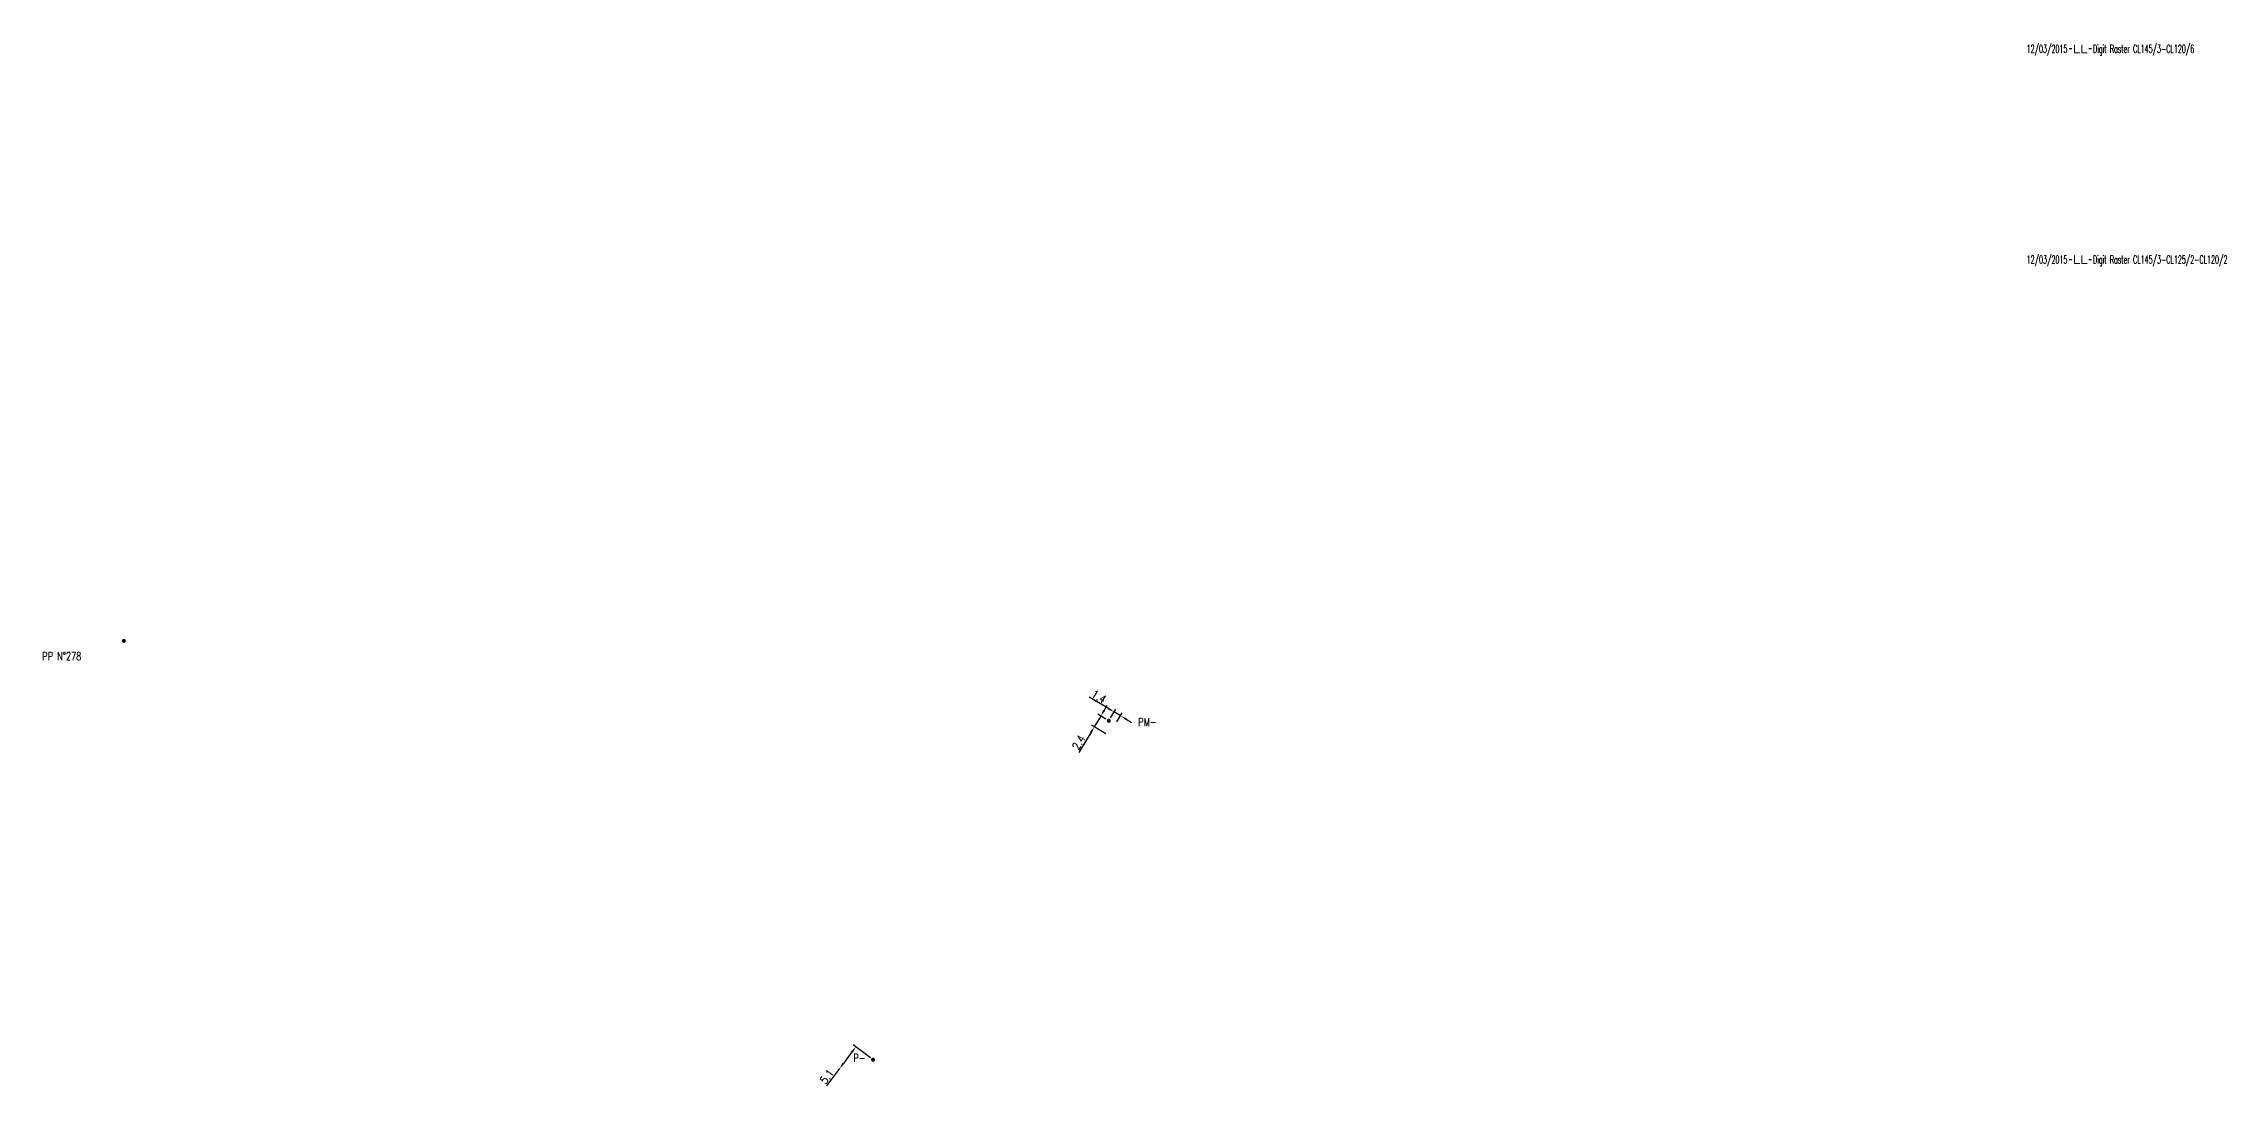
# Model space of a CAD drawing. Header units: millimetres. Extents: x 151068 to 151963, y 128015 to 128793.
# Drawn here: x 151067.7 to 151473.5, y 128079.4 to 128274.7 of the extents above; entities that cross this region are included whole.
import ezdxf
from ezdxf.enums import TextEntityAlignment as Align

# ---------------------------------------------------------------- set-up
doc = ezdxf.new("R2010")
doc.units = ezdxf.units.MM
doc.layers.get('0').update_dxf_attribs({"linetype": 'CONTINUOUS'})
doc.layers.get('Defpoints').update_dxf_attribs({"linetype": 'CONTINUOUS'})
doc.layers.add('P_300', color=7, linetype='CONTINUOUS')
doc.styles.get("Standard").update_dxf_attribs({"font": 'romans.shx', "width": 0.85})
doc.dimstyles.get("Standard").update_dxf_attribs({"dimtxt": 1.5, "dimasz": 1.2, "dimexe": 0.625, "dimexo": 0.625, "dimgap": 0.25, "dimtad": 1, "dimdec": 1, "dimzin": 0, "dimdsep": 46, "dimtxsty": 'Standard', "dimcen": -0.5, "dimadec": 0, "dimazin": 0, "dimtfac": 1, "dimtdec": 1, "dimtmove": 0, "dimatfit": 3, "dimfxl": 0, "dimtolj": 1, "dimtzin": 0, "dimarcsym": 0})

# ---------------------------------------------------------------- blocks, each defined once
blk = doc.blocks.new('GIS_MODF')
at = {"color": 0, "linetype": 'Continuous', "flags": 128}
for points in [[(-2.18, -0.01), (-1.68, -0.01)], [(1.52, -0.01), (2.02, -0.01)]]:
    blk.add_lwpolyline(points, dxfattribs=at)
at = {"color": 0, "linetype": 'Continuous', "width": 0.5}
blk.add_attdef('DATE', text='', height=1.5, dxfattribs=at).set_placement((-2.5, -0.8), align=Align.RIGHT)
at = {"color": 0, "linetype": 'Continuous', "width": 1.771291}
blk.add_attdef('USER', text='', height=1.5, dxfattribs=at).set_placement((-1.51, -0.8), (1.28, -0.8), align=Align.FIT)
at = {"color": 0, "linetype": 'Continuous', "width": 0.5}
blk.add_attdef('DESC', (2.29, -0.8), '', height=1.5, dxfattribs=at)
blk = doc.blocks.new('*D4')
at = {"layer": 'Defpoints', "color": 0, "linetype": 'Continuous', "transparency": 16777216}
for p in [(151223.28, 128084.28), (151217, 128082.62), (151217, 128082.62)]:
    blk.add_point(p, dxfattribs=at)
at = {"layer": 'P_300', "color": 0, "linetype": 'Continuous', "lineweight": -2, "transparency": 16777216}
for p, q in [((151219.34, 128085.74), (151217.72, 128083.58)), ((151222.78, 128084.65), (151219.55, 128087.07)), ((151217, 128082.62), (151214.59, 128079.41))]:
    blk.add_line(p, q, dxfattribs=at)
at = {"layer": 'P_300', "color": 0, "linetype": 'Continuous', "transparency": 16777216}
for points in [[(151217.56, 128083.7), (151217.88, 128083.46), (151217, 128082.62)], [(151219.18, 128085.86), (151219.5, 128085.62), (151220.06, 128086.7)]]:
    blk.add_solid(points, dxfattribs=at)
at = {"layer": 'P_300', "color": 0, "linetype": 'Continuous', "transparency": 16777216, "insert": (151214.63, 128081.13), "char_height": 1.5, "attachment_point": 5, "rotation": 53.1356}
blk.add_mtext('\\A1;5.1', dxfattribs=at)
blk = doc.blocks.new('P_300_01')
at = {"color": 0, "linetype": 'Continuous', "const_width": 0.375}
blk.add_lwpolyline([(-0.19, 0, 1), (0.19, 0, 1)], format="xyb", close=True, dxfattribs=at)
at = {"color": 0, "linetype": 'Continuous', "width": 0.75}
blk.add_attdef('NUM', text='', height=2, dxfattribs=at).set_placement((2.44, 2.17), align=Align.MIDDLE)
at = {"color": 0, "linetype": 'Continuous', "width": 0.75, "flags": 3}
for tag, p in [('DEF_COUP', (0, -7.5)), ('DEF_LEG', (0, -5)), ('DEF_TYPE', (0, -10))]:
    blk.add_attdef(tag, text='', height=1.2, dxfattribs=at).set_placement(p, align=Align.MIDDLE)
blk = doc.blocks.new('*D5')
at = {"layer": 'Defpoints', "color": 0, "linetype": 'Continuous', "transparency": 16777216}
for p in [(151264.76, 128146.65), (151267.48, 128147.77), (151267.48, 128145.03)]:
    blk.add_point(p, dxfattribs=at)
at = {"layer": 'P_300', "color": 0, "linetype": 'Continuous', "lineweight": -2, "transparency": 16777216}
for p, q in [((151265.97, 128148.67), (151264.76, 128146.65)), ((151266.95, 128148.09), (151265.43, 128148.99)), ((151266.59, 128149.7), (151267.2, 128150.73)), ((151264.15, 128145.62), (151261.87, 128141.82)), ((151266.95, 128145.35), (151264.23, 128146.97))]:
    blk.add_line(p, q, dxfattribs=at)
at = {"layer": 'P_300', "color": 0, "linetype": 'Continuous', "transparency": 16777216}
for points in [[(151266.41, 128149.8), (151266.76, 128149.6), (151265.97, 128148.67)], [(151263.98, 128145.73), (151264.32, 128145.52), (151264.76, 128146.65)]]:
    blk.add_solid(points, dxfattribs=at)
at = {"layer": 'P_300', "color": 0, "linetype": 'Continuous', "transparency": 16777216, "insert": (151261.84, 128143.72), "char_height": 1.5, "attachment_point": 5, "rotation": 59.1304}
blk.add_mtext('\\A1;2.4', dxfattribs=at)
blk = doc.blocks.new('*D6')
at = {"layer": 'Defpoints', "color": 0, "linetype": 'Continuous', "transparency": 16777216}
for p in [(151269.68, 128148.71), (151267.48, 128147.77), (151268.69, 128147.05)]:
    blk.add_point(p, dxfattribs=at)
at = {"layer": 'P_300', "color": 0, "linetype": 'Continuous', "lineweight": -2, "transparency": 16777216}
for p, q in [((151267.45, 128150.05), (151263.8, 128152.23)), ((151267.8, 128148.3), (151268.8, 128149.97)), ((151269.68, 128148.71), (151268.48, 128149.43)), ((151269.01, 128147.58), (151270, 128149.25)), ((151270.71, 128148.09), (151271.74, 128147.48))]:
    blk.add_line(p, q, dxfattribs=at)
at = {"layer": 'P_300', "color": 0, "linetype": 'Continuous', "transparency": 16777216}
for points in [[(151267.55, 128150.22), (151267.35, 128149.87), (151268.48, 128149.43)], [(151270.82, 128148.27), (151270.61, 128147.92), (151269.68, 128148.71)]]:
    blk.add_solid(points, dxfattribs=at)
at = {"layer": 'P_300', "color": 0, "linetype": 'Continuous', "transparency": 16777216, "insert": (151265.62, 128152.3), "char_height": 1.5, "attachment_point": 5, "rotation": 329.1304}
blk.add_mtext('\\A1;1.4', dxfattribs=at)
blk = doc.blocks.new('P_300_02')
at = {"color": 0, "linetype": 'Continuous', "const_width": 0.375}
blk.add_lwpolyline([(-0.19, 0, 1), (0.19, 0, 1)], format="xyb", close=True, dxfattribs=at)
at = {"color": 0, "linetype": 'Continuous', "width": 0.75}
blk.add_attdef('NUM', text='', height=2, dxfattribs=at).set_placement((2.44, 2.17), align=Align.MIDDLE)
at = {"color": 0, "linetype": 'Continuous', "width": 0.75, "flags": 3}
for tag, p in [('DEF_COUP', (0, -7.5)), ('DEF_LEG', (0, -5)), ('DEF_TYPE', (0, -10))]:
    blk.add_attdef(tag, text='', height=1.2, dxfattribs=at).set_placement(p, align=Align.MIDDLE)

msp = doc.modelspace()

# ---------------------------------------------------------------- block references
at = {"layer": 'P_300', "linetype": 'Continuous'}
ref = msp.add_blockref('GIS_MODF', (151449.68, 128273.72), dxfattribs=at)
ref.add_attrib('DATE', '12/03/2015', dxfattribs={"layer": '0', "color": 0, "linetype": 'Continuous', "height": 1.5, "width": 0.5}).set_placement((151447.18, 128272.92), align=Align.RIGHT)
ref.add_attrib('USER', 'LL', dxfattribs={"layer": '0', "color": 0, "linetype": 'Continuous', "height": 1.5, "width": 1.180861}).set_placement((151448.17, 128272.92), (151450.96, 128272.92), align=Align.FIT)
ref.add_attrib('DESC', 'Digit Raster CL145/3-CL120/6', (151451.97, 128272.92), dxfattribs={"layer": '0', "color": 0, "linetype": 'Continuous', "height": 1.5, "width": 0.5})
ref = msp.add_blockref('GIS_MODF', (151449.68, 128234.23), dxfattribs=at)
ref.add_attrib('DATE', '12/03/2015', dxfattribs={"layer": '0', "color": 0, "linetype": 'Continuous', "height": 1.5, "width": 0.5}).set_placement((151447.18, 128233.43), align=Align.RIGHT)
ref.add_attrib('USER', 'LL', dxfattribs={"layer": '0', "color": 0, "linetype": 'Continuous', "height": 1.5, "width": 1.180861}).set_placement((151448.17, 128233.43), (151450.96, 128233.43), align=Align.FIT)
ref.add_attrib('DESC', 'Digit Raster CL145/3-CL125/2-CL120/2', (151451.97, 128233.43), dxfattribs={"layer": '0', "color": 0, "linetype": 'Continuous', "height": 1.5, "width": 0.5})
at = {"layer": 'P_300'}
ref = msp.add_blockref('P_300_02', (151082.85, 128162.74), dxfattribs=at)
ref.add_attrib('NUM', 'PP N°278', dxfattribs={"layer": '0', "color": 0, "linetype": 'Continuous', "height": 1.5, "width": 0.75}).set_placement((151071.22, 128159.87), align=Align.MIDDLE)
ref = msp.add_blockref('P_300_01', (151267.48, 128147.77), dxfattribs=at)
ref.add_attrib('NUM', 'PM-', dxfattribs={"layer": '0', "color": 0, "linetype": 'Continuous', "height": 1.5, "width": 0.75}).set_placement((151274.71, 128147.54), align=Align.MIDDLE)
ref = msp.add_blockref('P_300_01', (151223.28, 128084.28), dxfattribs=at)
ref.add_attrib('NUM', 'P-', dxfattribs={"layer": '0', "color": 0, "linetype": 'Continuous', "height": 1.5, "width": 0.75}).set_placement((151220.72, 128084.6), align=Align.MIDDLE)

# ---------------------------------------------------------------- dimensions: what is measured, and where the dimension line sits
at = {"layer": 'P_300', "linetype": 'Continuous'}
for base, p1, p2, angle, picture, middle in [((151269.68, 128148.71), (151267.48, 128147.77), (151268.69, 128147.05), 149.1304, '*D6', (151265.11, 128151.44)), ((151264.76, 128146.65), (151267.48, 128147.77), (151267.48, 128145.03), 59.1304, '*D5', (151262.7, 128143.21)), ((151217, 128082.62), (151223.28, 128084.28), (151217, 128082.62), 53.1356, '*D4', (151215.43, 128080.53))]:
    dim = msp.add_linear_dim(base=base, p1=p1, p2=p2, angle=angle, dimstyle='Standard', dxfattribs=at)
    dim.commit()
    dim.dimension.update_dxf_attribs({"geometry": picture, "text_midpoint": middle, "dimtype": 160})

doc.saveas('drawing.dxf')
